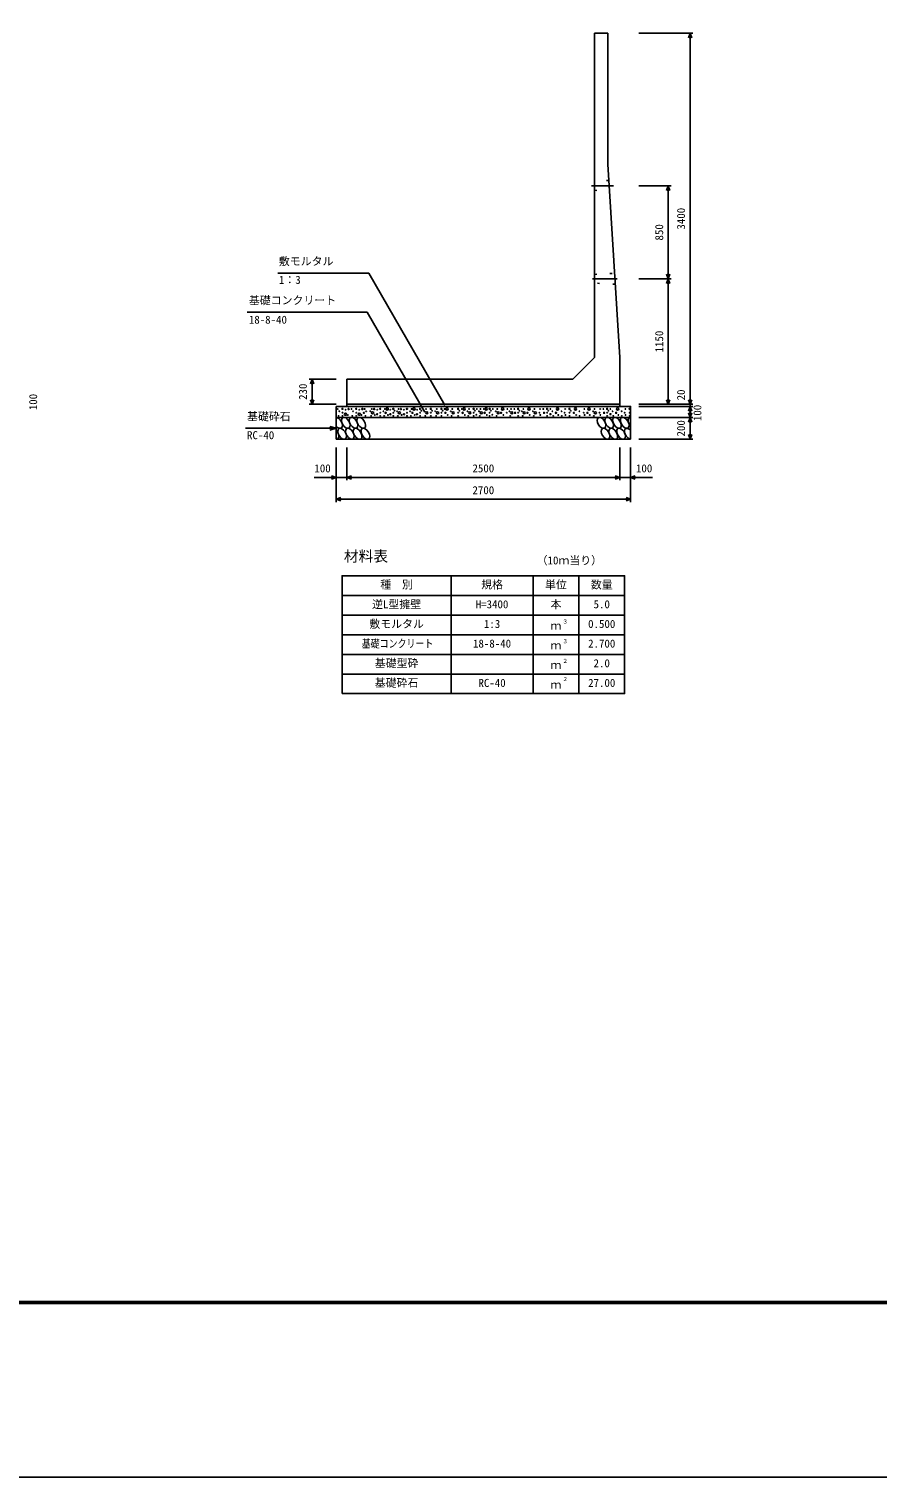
# Model space of a CAD drawing. Units: millimetres, scale not verified. Extents: x -67200 to 67200, y -23760 to 23760.
# Drawn here: x 21372 to 29145, y -23760 to -10498 of the extents above; entities that cross this region are included whole.
import ezdxf
from ezdxf.enums import TextEntityAlignment as Align

# ---------------------------------------------------------------- set-up
doc = ezdxf.new("R2010")
doc.units = ezdxf.units.MM
doc.header["$LTSCALE"] = 80
doc.linetypes.add('CHAIN1', pattern=[8, 5, -1, 1, -1])
doc.linetypes.add('DOTTED', pattern=[1.75, 0.25, -1.5])
for name, color, linetype, lineweight in [('0-0_CENTER', 7, 'CHAIN1', 25), ('0-1_DIM', 7, 'Continuous', 25), ('0-2_Defpoints', 5, 'Continuous', 25), ('0-3_HATCH', 6, 'Continuous', 25), ('0-4_HYO', 3, 'Continuous', 25), ('0-5_HYO2', 4, 'Continuous', 25), ('0-6_OUTLINE', 1, 'Continuous', 25), ('0-7_OUTLINE2', 4, 'DOTTED', 25), ('0-8_TXT', 7, 'Continuous', 25), ('0-9_WAKU', 3, 'Continuous', 25)]:
    doc.layers.add(name, color=color, linetype=linetype, lineweight=lineweight)
doc.styles.add('ＭＳ ゴシック', font='')
doc.styles.get('ＭＳ ゴシック').set_extended_font_data('MS Gothic')

msp = doc.modelspace()

# ---------------------------------------------------------------- linework, layer by layer
at = {"layer": '0-0_CENTER'}
for p, q in [((26730.09, -11935.57), (26529.12, -11935.57)), ((26763.57, -12785.57), (26538.32, -12785.57))]:
    msp.add_line(p, q, dxfattribs=at)
at = {"layer": '0-1_DIM'}
for p, q in [((27457, -10535.57), (26962, -10535.57)), ((27432, -13935.57), (27432, -10535.57)), ((27257, -11935.57), (26962, -11935.57)), ((27232, -11935.57), (27232, -12785.57)), ((23653.9, -12734.16), (24486.32, -12734.16)), ((25185.03, -13944.37), (24486.32, -12734.16)), ((27257, -12785.57), (26962, -12785.57)), ((27232, -12785.57), (27232, -13935.57)), ((23372.29, -13091.67), (24471.84, -13091.67)), ((24999.89, -14006.28), (24471.84, -13091.67)), ((23942, -13705.57), (24187, -13705.57)), ((23967, -13705.57), (23967, -13935.57)), ((23942, -13935.57), (24187, -13935.57)), ((27457, -13935.57), (26962, -13935.57)), ((27457, -13955.57), (26962, -13955.57)), ((27457, -14055.57), (26962, -14055.57)), ((27432, -13935.57), (27432, -13955.57)), ((27432, -13955.57), (27432, -14055.57)), ((27432, -14055.57), (27432, -14255.57)), ((24187, -14155.57), (24129.04, -14140.04)), ((27457, -14255.57), (26962, -14255.57)), ((24187, -14830.57), (24187, -14330.57)), ((24287, -14630.57), (24287, -14330.57)), ((26787, -14630.57), (26787, -14330.57)), ((26787, -14630.57), (26787, -14330.57)), ((26887, -14830.57), (26887, -14330.57)), ((23987.46, -14605.57), (24187, -14605.57)), ((24287, -14605.57), (24187, -14605.57)), ((26787, -14605.57), (24287, -14605.57)), ((26887, -14605.57), (26787, -14605.57)), ((27086.54, -14605.57), (26887, -14605.57)), ((26887, -14805.57), (24187, -14805.57))]:
    msp.add_line(p, q, dxfattribs=at)
for points in [[(27416.61, -10577.86), (27432, -10535.57), (27447.39, -10577.86)], [(27216.61, -11977.86), (27232, -11935.57), (27247.39, -11977.86)], [(27216.61, -12743.28), (27232, -12785.57), (27247.39, -12743.28)], [(27216.61, -12827.86), (27232, -12785.57), (27247.39, -12827.86)], [(23982.39, -13747.86), (23967, -13705.57), (23951.61, -13747.86)], [(23982.39, -13893.28), (23967, -13935.57), (23951.61, -13893.28)], [(27216.61, -13893.28), (27232, -13935.57), (27247.39, -13893.28)], [(27416.61, -13893.28), (27432, -13935.57), (27447.39, -13893.28)], [(27416.61, -13997.86), (27432, -13955.57), (27447.39, -13997.86)], [(27416.61, -14013.28), (27432, -14055.57), (27447.39, -14013.28)], [(27416.61, -14097.86), (27432, -14055.57), (27447.39, -14097.86)], [(23356.68, -14155.57), (24187, -14155.57), (24129.04, -14171.1)], [(27416.61, -14213.28), (27432, -14255.57), (27447.39, -14213.28)], [(24144.71, -14590.18), (24187, -14605.57), (24144.71, -14620.96)], [(24329.29, -14590.18), (24287, -14605.57), (24329.29, -14620.96)], [(26744.71, -14590.18), (26787, -14605.57), (26744.71, -14620.96)], [(26929.29, -14590.18), (26887, -14605.57), (26929.29, -14620.96)], [(24229.29, -14790.18), (24187, -14805.57), (24229.29, -14820.96)], [(26844.71, -14790.18), (26887, -14805.57), (26844.71, -14820.96)]]:
    msp.add_lwpolyline(points, dxfattribs=at)
at = {"layer": '0-2_Defpoints'}
msp.add_lwpolyline([(0, -23760), (67200, -23760), (67200, 23760), (0, 23760)], close=True, dxfattribs=at)
at = {"layer": '0-3_HATCH'}
for centre, radius in [((24202.97, -13978.39), 2.5), ((24209.98, -14041.42), 2.5), ((24216.99, -13999.4), 2.5), ((24245.86, -13977.52), 5), ((24245.86, -14013.41), 2.5), ((24245.86, -14041.42), 2.5), ((24273.9, -14026.54), 10), ((24273.9, -13985.39), 2.5), ((24294.93, -14033.54), 2.5), ((24301.94, -13978.39), 5), ((24329.07, -13978.39), 2.5), ((24336.08, -14041.42), 2.5), ((24343.09, -13999.4), 2.5), ((24371.97, -13977.52), 5), ((24371.97, -14013.41), 2.5), ((24371.97, -14041.42), 2.5), ((24400.01, -14026.54), 10), ((24400.01, -13985.39), 2.5), ((24421.03, -14033.54), 2.5), ((24428.04, -13978.39), 5), ((24442.06, -14013.41), 5), ((24449.07, -13978.39), 2.5), ((24456.08, -14041.42), 2.5), ((24463.09, -13999.4), 2.5), ((24500.91, -13999.4), 2.5), ((24507.92, -14041.42), 2.5), ((24521.94, -14013.41), 10), ((24514.93, -13978.39), 2.5), ((24535.96, -13978.39), 5), ((24542.97, -14033.54), 2.5), ((24563.99, -14026.54), 5), ((24563.99, -13985.39), 2.5), ((24592.03, -13977.52), 5), ((24592.03, -14013.41), 2.5), ((24592.03, -14041.42), 2.5), ((24620.91, -13999.4), 2.5), ((24627.92, -14041.42), 2.5), ((24634.93, -13978.39), 2.5), ((24641.94, -14013.41), 5), ((24655.96, -13978.39), 10), ((24662.97, -14033.54), 2.5), ((24683.99, -14026.54), 5), ((24683.99, -13985.39), 2.5), ((24712.03, -13977.52), 5), ((24712.03, -14013.41), 2.5), ((24712.03, -14041.42), 2.5), ((24723.37, -13995.08), 2.5), ((24746.13, -13999.4), 2.5), ((24753.14, -14041.42), 2.5), ((24767.16, -14013.41), 10), ((24760.15, -13978.39), 2.5), ((24781.18, -13978.39), 5), ((24788.19, -14033.54), 2.5), ((24809.22, -14026.54), 5), ((24809.22, -13985.39), 2.5), ((24837.26, -13977.52), 5), ((24837.26, -14013.41), 2.5), ((24837.26, -14041.42), 2.5), ((24866.13, -13999.4), 2.5), ((24873.14, -14041.42), 2.5), ((24880.15, -13978.39), 2.5), ((24887.16, -14013.41), 5), ((24901.18, -13978.39), 10), ((24908.19, -14033.54), 2.5), ((24929.22, -14026.54), 5), ((24929.22, -13985.39), 2.5), ((24957.26, -13977.52), 5), ((24957.26, -14013.41), 2.5), ((24957.26, -14041.42), 2.5), ((24968.6, -13995.08), 2.5), ((24998.06, -13999.4), 2.5), ((25005.07, -14041.42), 2.5), ((25019.09, -14013.41), 10), ((25012.08, -13978.39), 2.5), ((25055.7, -13977.52), 5), ((25055.7, -14013.41), 2.5), ((25055.7, -14041.42), 2.5), ((25067.04, -13995.08), 2.5), ((25096.5, -13999.4), 2.5), ((25103.51, -14041.42), 2.5), ((25117.53, -14013.41), 10), ((25110.51, -13978.39), 2.5), ((25152.69, -13977.52), 5), ((25152.69, -14013.41), 2.5), ((25152.69, -14041.42), 2.5), ((25164.03, -13995.08), 2.5), ((25182.39, -13978.39), 2.5), ((25189.4, -14013.41), 5), ((25203.42, -13978.39), 10), ((25210.43, -14033.54), 2.5), ((25238.77, -13999.4), 2.5), ((25245.78, -14041.42), 2.5), ((25259.8, -14013.41), 10), ((25252.79, -13978.39), 2.5), ((25306.08, -13977.52), 5), ((25306.08, -14013.41), 2.5), ((25306.08, -14041.42), 2.5), ((25317.42, -13995.08), 2.5), ((25340.05, -13978.39), 2.5), ((25347.06, -14013.41), 5), ((25361.08, -13978.39), 10), ((25368.09, -14033.54), 2.5), ((25391.74, -13999.4), 2.5), ((25398.75, -14041.42), 2.5), ((25412.77, -14013.41), 10), ((25405.76, -13978.39), 2.5), ((25447.94, -13977.52), 5), ((25447.94, -14013.41), 2.5), ((25447.94, -14041.42), 2.5), ((25459.28, -13995.08), 2.5), ((25472.59, -14031.76), 2.5), ((25477.63, -13978.39), 2.5), ((25496.87, -13999.4), 2.5), ((25503.88, -14041.42), 2.5), ((25517.9, -14013.41), 10), ((25510.89, -13978.39), 2.5), ((25541.67, -13978.39), 2.5), ((25548.69, -14013.41), 5), ((25562.71, -13978.39), 10), ((25569.71, -14033.54), 2.5), ((25594.47, -13977.52), 5), ((25594.47, -14013.41), 2.5), ((25594.47, -14041.42), 2.5), ((25605.81, -13995.08), 2.5), ((25619.13, -14031.76), 2.5), ((25624.17, -13978.39), 2.5), ((25651.16, -13999.4), 2.5), ((25658.17, -14041.42), 2.5), ((25672.19, -14013.41), 10), ((25665.18, -13978.39), 2.5), ((25699.32, -14013.41), 5), ((25713.34, -13978.39), 10), ((25720.35, -14033.54), 2.5), ((25750.99, -14013.41), 2.5), ((25757.43, -13978.39), 2.5), ((25776.66, -13999.4), 2.5), ((25783.67, -14041.42), 2.5), ((25797.69, -14013.41), 10), ((25790.68, -13978.39), 2.5), ((25821.47, -13978.39), 2.5), ((25828.48, -14013.41), 5), ((25855.87, -13977.52), 5), ((25855.87, -14013.41), 2.5), ((25855.87, -14041.42), 2.5), ((25867.21, -13995.08), 2.5), ((25890.33, -13999.4), 2.5), ((25897.34, -14041.42), 2.5), ((25911.36, -14013.41), 10), ((25904.35, -13978.39), 2.5), ((25940.97, -14013.41), 5), ((25954.99, -13978.39), 10), ((25961.99, -14033.54), 2.5), ((25991.61, -13999.4), 2.5), ((25998.62, -14041.42), 2.5), ((26012.64, -14013.41), 10), ((26005.62, -13978.39), 2.5), ((26050.66, -14013.41), 2.5), ((26057.09, -13978.39), 2.5), ((26059, -14033.54), 2.5), ((26086.46, -13978.39), 2.5), ((26093.48, -14013.41), 5), ((26120.87, -13977.52), 5), ((26120.87, -14013.41), 2.5), ((26120.87, -14041.42), 2.5), ((26132.21, -13995.08), 2.5), ((26151.35, -14025.7), 5), ((26151.18, -13978.39), 2.5), ((26170.39, -13999.4), 2.5), ((26177.4, -14041.42), 2.5), ((26203.02, -14013.41), 5), ((26217.04, -13978.39), 10), ((26224.05, -14033.54), 2.5), ((26253.66, -13999.4), 2.5), ((26255.13, -14041.42), 2.5), ((26281.3, -14013.41), 2.5), ((26287.73, -13978.39), 2.5), ((26289.64, -14033.54), 2.5), ((26326.51, -13977.52), 5), ((26326.51, -14013.41), 2.5), ((26326.51, -14041.42), 2.5), ((26337.85, -13995.08), 2.5), ((26367.03, -14013.41), 5), ((26381.05, -13978.39), 10), ((26388.06, -14033.54), 2.5), ((26417.67, -13999.4), 2.5), ((26419.14, -14041.42), 2.5), ((26457.18, -14013.41), 2.5), ((26463.62, -13978.39), 2.5), ((26465.53, -14033.54), 2.5), ((26491.66, -14013.41), 5), ((26505.68, -13978.39), 10), ((26512.69, -14033.54), 2.5), ((26542.3, -13999.4), 2.5), ((26549.31, -14041.42), 2.5), ((26563.33, -14013.41), 10), ((26556.32, -13978.39), 2.5), ((26601.35, -14013.41), 2.5), ((26607.79, -13978.39), 2.5), ((26609.7, -14033.54), 2.5), ((26637.16, -13978.39), 2.5), ((26644.17, -14013.41), 5), ((26671.56, -13977.52), 5), ((26671.56, -14013.41), 2.5), ((26671.56, -14041.42), 2.5), ((26682.9, -13995.08), 2.5), ((26702.04, -14025.7), 5), ((26701.88, -13978.39), 2.5), ((26721.09, -13999.4), 2.5), ((26728.1, -14041.42), 2.5), ((26753.71, -14013.41), 5), ((26767.73, -13978.39), 10), ((26774.74, -14033.54), 2.5), ((26804.35, -13999.4), 2.5), ((26805.82, -14041.42), 2.5), ((26832, -14013.41), 2.5), ((26838.43, -13978.39), 2.5), ((26840.34, -14033.54), 2.5), ((26877.21, -13977.52), 5), ((26877.21, -14013.41), 2.5), ((26877.21, -14041.42), 2.5)]:
    msp.add_circle(centre, radius, dxfattribs=at)
for centre, start_param, end_param in [((24205.48, -14105.58), 1.84200472, 5.94741382), ((26903.49, -14105.58), 5.89182623, 8.18077762), ((24171.72, -14205.57), 2.71731194, 5.07210661), ((26869.73, -14205.57), 5.01737961, 9.05522424)]:
    msp.add_ellipse(centre, major_axis=(-29.09, 47.08), ratio=0.5792, start_param=start_param, end_param=end_param, dxfattribs=at)
for centre in [(24276.42, -14105.58), (24347.37, -14105.58), (24418.31, -14105.58), (26619.71, -14105.58), (26690.65, -14105.58), (26761.6, -14105.58), (26832.54, -14105.58), (24242.66, -14205.57), (24313.61, -14205.57), (24384.55, -14205.57), (24455.5, -14205.57), (26656.89, -14205.57), (26727.84, -14205.57), (26798.78, -14205.57)]:
    msp.add_ellipse(centre, major_axis=(-29.09, 47.08), ratio=0.5792, dxfattribs=at)
at = {"layer": '0-4_HYO'}
for p, q in [((25242, -15505.57), (25242, -16585.57)), ((25992, -15505.57), (25992, -16585.57)), ((26412, -15505.57), (26412, -16585.57)), ((24242, -15685.57), (26832, -15685.57))]:
    msp.add_line(p, q, dxfattribs=at)
msp.add_lwpolyline([(24242, -16585.57), (26832, -16585.57), (26832, -15505.57), (24242, -15505.57)], close=True, dxfattribs=at)
at = {"layer": '0-5_HYO2'}
for p, q in [((24242, -15865.57), (26832, -15865.57)), ((24242, -16045.57), (26832, -16045.57)), ((24242, -16225.57), (26832, -16225.57)), ((24242, -16405.57), (26832, -16405.57))]:
    msp.add_line(p, q, dxfattribs=at)
at = {"layer": '0-6_OUTLINE'}
for p, q in [((26557, -10535.57), (26557, -13505.57)), ((26557, -10535.57), (26677, -10535.57)), ((26677, -10535.57), (26677, -11735.57)), ((26677, -11735.57), (26787, -13505.57)), ((26557, -13505.57), (26357, -13705.57)), ((26787, -13955.57), (26787, -13505.57)), ((24287, -13705.57), (24287, -13955.57)), ((24287, -13705.57), (26357, -13705.57)), ((24187, -13955.57), (24187, -14255.57)), ((24187, -14055.57), (26887, -14055.57)), ((24287, -13935.57), (26787, -13935.57)), ((24187, -14255.57), (26887, -14255.57))]:
    msp.add_line(p, q, dxfattribs=at)
msp.add_lwpolyline([(24187, -13955.57), (26887, -13955.57), (26887, -14255.57)], dxfattribs=at)
at = {"layer": '0-7_OUTLINE2'}
for p, q in [((26686.32, -11885.57), (26557, -11895.57)), ((26557, -11975.57), (26692.54, -11985.57)), ((26557, -12745.57), (26736.04, -12735.57)), ((26742.25, -12835.57), (26557, -12825.57))]:
    msp.add_line(p, q, dxfattribs=at)
at = {"layer": '0-9_WAKU', "lineweight": 50}
msp.add_lwpolyline([(1600, -22160), (65600, -22160), (65600, 22160), (1600, 22160)], close=True, dxfattribs=at)

# ---------------------------------------------------------------- texts
at = {"layer": '0-1_DIM', "style": 'ＭＳ ゴシック'}
for s, p in [('3400', (27407, -12335.57)), ('850', (27207, -12435.57)), ('1150', (27207, -13460.57)), ('230', (23942, -13895.57)), ('100', (21469.5, -13989.59)), ('20', (27407, -13899.61)), ('100', (27557, -14089.59)), ('200', (27407, -14230.57))]:
    msp.add_text(s, height=73.31, rotation=90, dxfattribs=at).set_placement(p, align=Align.BOTTOM_LEFT)
for s, p in [('敷モルタル', (23663.26, -12684.16)), ('1：3', (23663.26, -12854.28)), ('基礎コンクリート', (23387.67, -13041.67)), ('18-8-40', (23387.67, -13219.3)), ('基礎砕石', (23371.01, -14105.57)), ('RC-40', (23371.01, -14276.95)), ('100', (23988.36, -14580.57)), ('2500', (25437, -14580.57)), ('100', (26935.64, -14580.57)), ('2700', (25437, -14780.57))]:
    msp.add_text(s, height=73.31, dxfattribs=at).set_placement(p, align=Align.BOTTOM_LEFT)
at = {"layer": '0-8_TXT', "style": 'ＭＳ ゴシック'}
for s, height, p in [('材料表', 98.97, (24258.67, -15405.57)), ('（10ｍ当り）', 73.31, (26025.33, -15423.9)), ('種\u3000別', 73.31, (24592, -15645.57)), ('規格', 73.31, (25517, -15645.57)), ('単位', 73.31, (26102, -15645.57)), ('数量', 73.31, (26522, -15645.57)), ('逆L型擁壁', 73.31, (24517, -15825.57)), ('H=3400', 73.31, (25467, -15825.57)), ('本', 73.31, (26152, -15825.57)), ('5.0', 73.31, (26547, -15825.57)), ('敷モルタル', 73.31, (24492, -16005.57)), ('1:3', 73.31, (25542, -16005.57)), ('３', 36.66, (26261.24, -15954.95)), ('0.500', 73.31, (26497, -16005.57)), ('ｍ', 73.31, (26152, -16022.24)), ('18-8-40', 73.31, (25442, -16185.57)), ('ｍ', 73.31, (26152, -16202.24)), ('３', 36.66, (26261.24, -16134.95)), ('2.700', 73.31, (26497, -16185.57)), ('基礎型砕', 73.31, (24542, -16365.57)), ('ｍ', 73.31, (26152, -16382.24)), ('２', 36.66, (26261.24, -16314.95)), ('2.0', 73.31, (26547, -16365.57)), ('基礎砕石', 73.31, (24542, -16545.57)), ('２', 36.66, (26261.24, -16481.62)), ('RC-40', 73.31, (25492, -16545.57)), ('ｍ', 73.31, (26152, -16562.24)), ('27.00', 73.31, (26497, -16545.57))]:
    msp.add_text(s, height=height, dxfattribs=at).set_placement(p, align=Align.BOTTOM_LEFT)
at = {"layer": '0-8_TXT', "style": 'ＭＳ ゴシック', "width": 0.8}
msp.add_text('基礎コンクリート', height=73.31, dxfattribs=at).set_placement((24422, -16185.57), align=Align.BOTTOM_LEFT)

doc.saveas('drawing.dxf')
